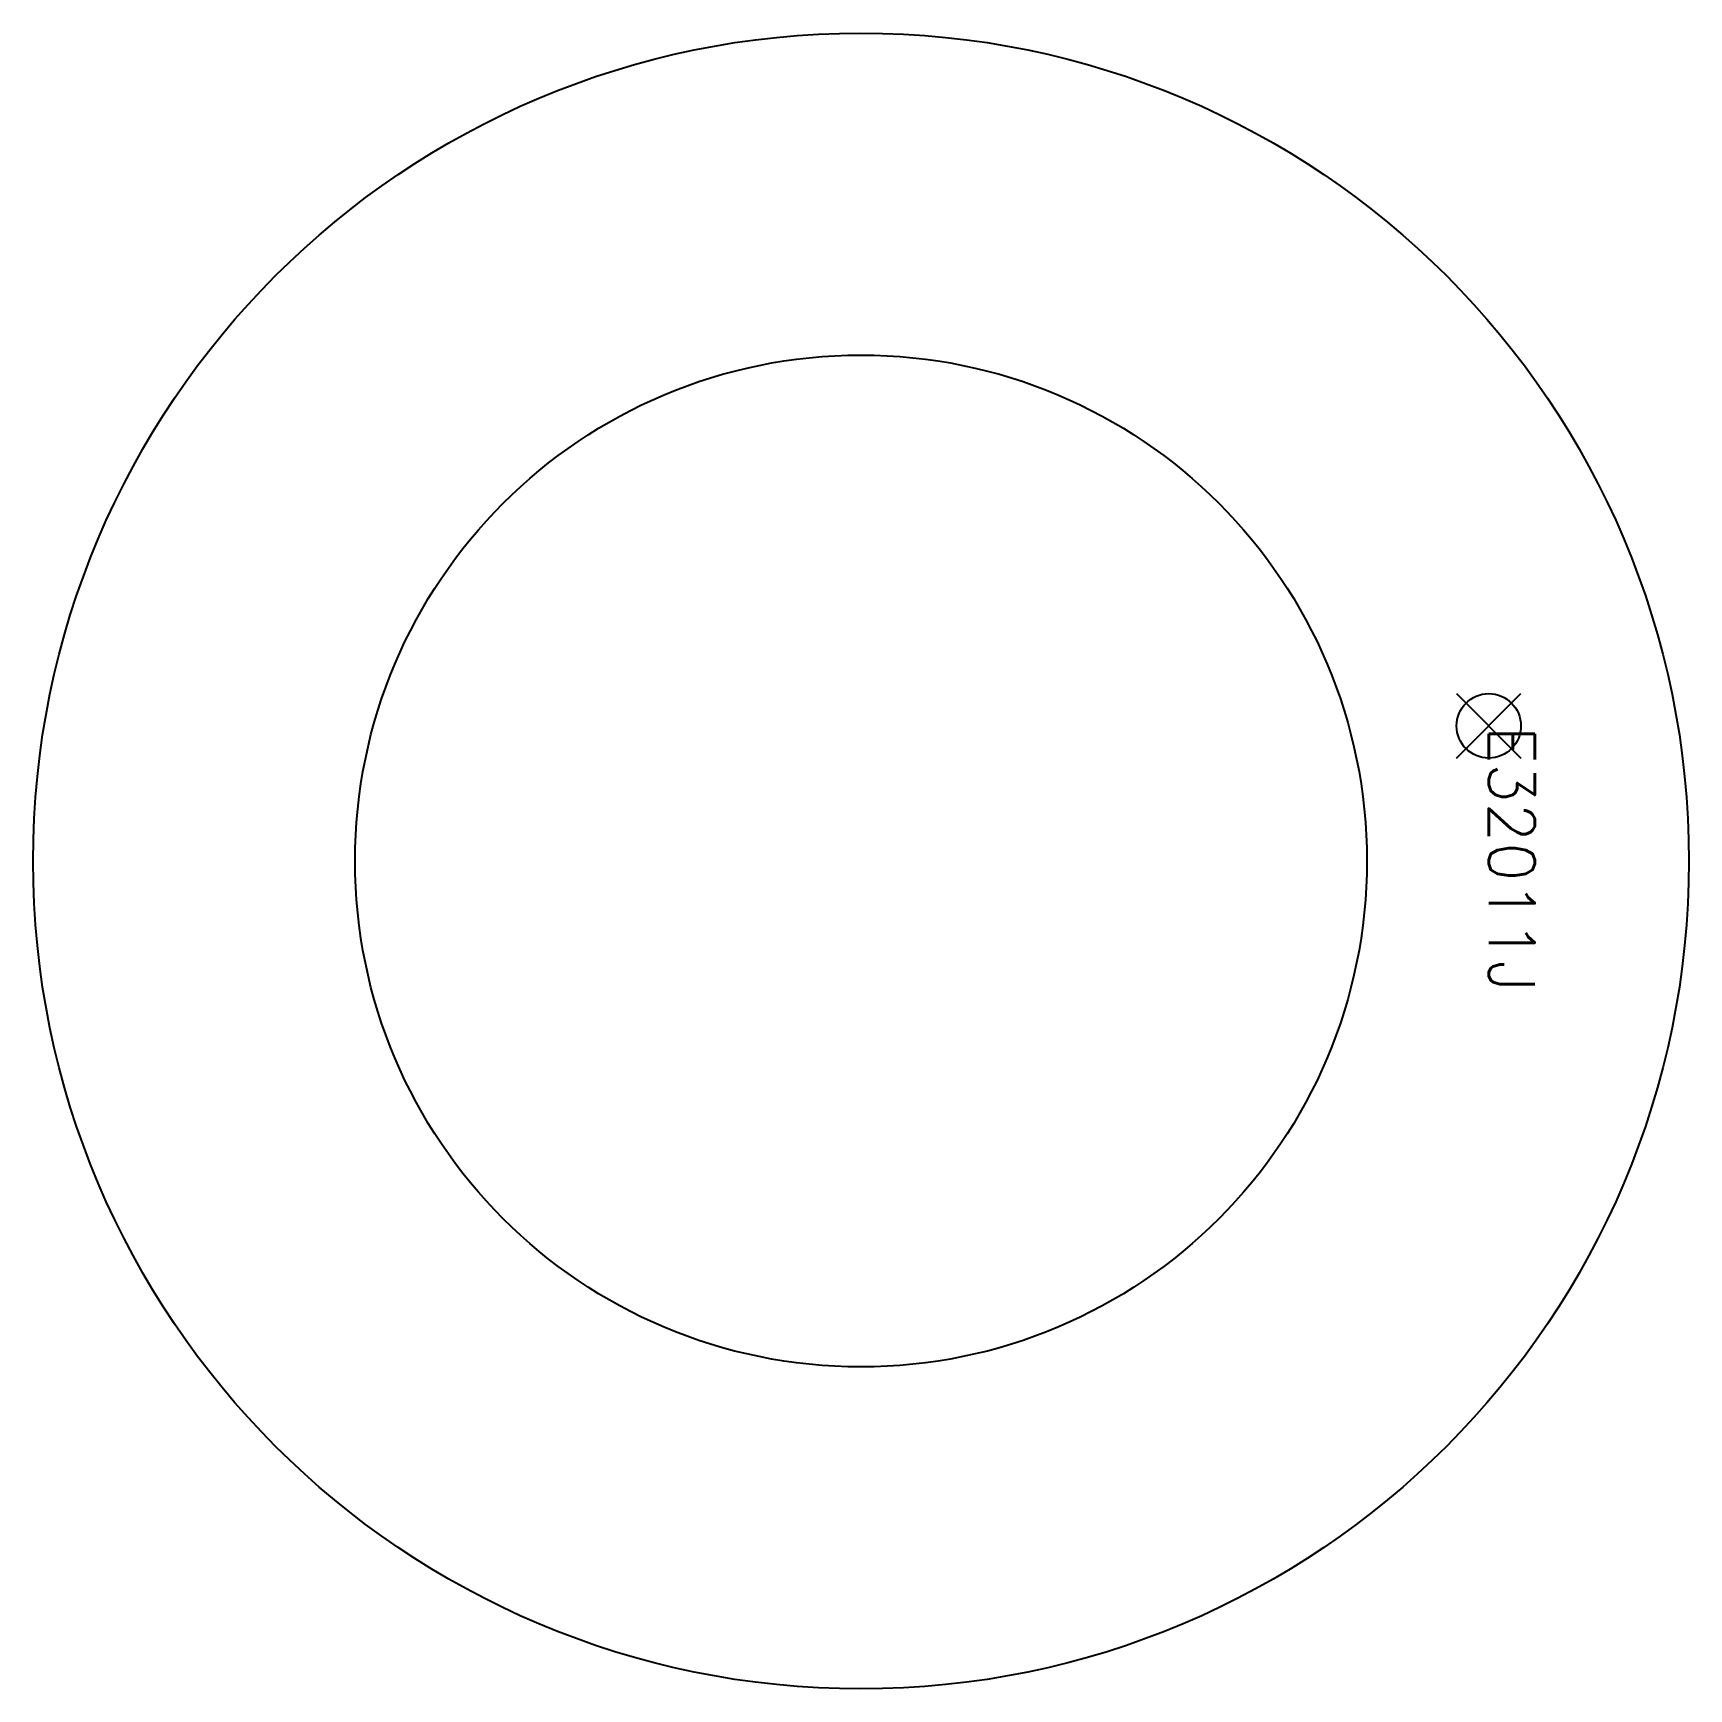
# Model space of a CAD drawing. Extents: x 63.9 to 153.9, y 609.9 to 699.9.
import ezdxf

# ---------------------------------------------------------------- set-up
doc = ezdxf.new("R2010")
doc.units = 0
doc.header["$MEASUREMENT"] = 0
doc.layers.get('0').update_dxf_attribs({"linetype": 'CONTINUOUS'})
doc.layers.add('$PARTREF_BOM', color=7, linetype='CONTINUOUS')
doc.styles.get("Standard").update_dxf_attribs({"font": 'txt.shx', "bigfont": 'chineset.shx'})

# ---------------------------------------------------------------- blocks, each defined once
blk = doc.blocks.new('PARTREF')
at = {"layer": '$PARTREF_BOM', "color": 2}
for p, q in [((-1.75, -1.75), (1.75, 1.75)), ((-1.75, 1.75), (1.75, -1.75))]:
    blk.add_line(p, q, dxfattribs=at)
blk.add_circle((0, 0), 1.75, dxfattribs=at)
at = {"layer": '$PARTREF_BOM', "color": 2, "flags": 1}
for tag, p in [('TAG5', (-16.086, -4.95)), ('TAG10', (-5.651, -4.998)), ('TAG15', (5.594, -4.742)), ('TAG14', (5.594, -8.742)), ('TAG4', (-16.086, -8.95)), ('TAG9', (-5.651, -8.998)), ('TAG3', (-16.086, -12.95)), ('TAG8', (-5.651, -12.998)), ('TAG13', (5.594, -12.742)), ('TAG12', (5.594, -16.742)), ('TAG2', (-16.086, -16.95)), ('TAG7', (-5.651, -16.998)), ('TAG1', (-16.086, -20.95)), ('TAG6', (-5.651, -20.998)), ('TAG11', (5.594, -20.742))]:
    blk.add_attdef(tag, p, '', height=2.5, dxfattribs=at)

msp = doc.modelspace()

# ---------------------------------------------------------------- linework, layer by layer
at = {"color": 7, "linetype": 'CONTINUOUS'}
for radius in [45, 27.5]:
    msp.add_circle((108.924, 654.858), radius, dxfattribs=at)

# ---------------------------------------------------------------- block references
at = {"color": 7}
msp.add_blockref('PARTREF', (143.047, 662.204), dxfattribs=at)

# ---------------------------------------------------------------- texts
at = {"color": 7, "linetype": 'CONTINUOUS'}
msp.add_text('E32011J', height=2.5, rotation=270, dxfattribs=at).set_placement((143.047, 662.204))

doc.saveas('drawing.dxf')
